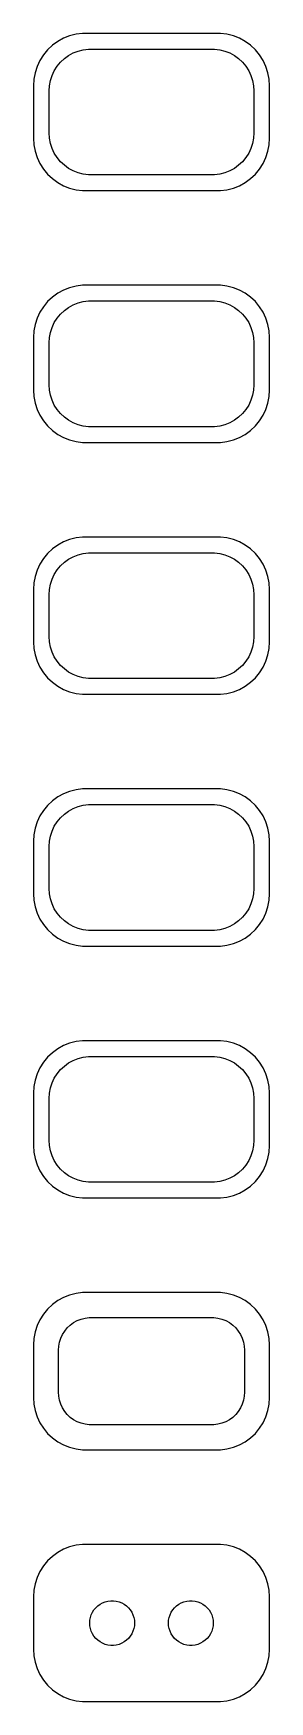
# Model space of a CAD drawing. Header units: metres. Extents: x -11 to 11, y 353 to 703.
# Drawn here: x -11.2 to 11.2, y 352.5 to 511.5 of the extents above; entities that cross this region are included whole.
import ezdxf

# ---------------------------------------------------------------- set-up
doc = ezdxf.new("R2010")
doc.units = ezdxf.units.M

msp = doc.modelspace()

# ---------------------------------------------------------------- linework, layer by layer
for p, q in [((-9.43712, 510.353), (-9.89484, 509.923)), ((-8.92912, 510.722), (-9.43712, 510.353)), ((-8.37889, 511.024), (-8.92912, 510.722)), ((-7.79507, 511.255), (-8.37889, 511.024)), ((-7.1869, 511.411), (-7.79507, 511.255)), ((-6.56395, 511.49), (-7.1869, 511.411)), ((6.56395, 511.49), (-6.56395, 511.49)), ((7.1869, 511.411), (6.56395, 511.49)), ((7.79507, 511.255), (7.1869, 511.411)), ((8.37889, 511.024), (7.79507, 511.255)), ((8.92912, 510.722), (8.37889, 511.024)), ((9.43712, 510.353), (8.92912, 510.722)), ((9.89484, 509.923), (9.43712, 510.353)), ((-10.6315, 508.909), (-10.8989, 508.341)), ((-10.2951, 509.439), (-10.6315, 508.909)), ((-9.89484, 509.923), (-10.2951, 509.439)), ((-8.98605, 508.351), (-8.66586, 508.738)), ((-8.66586, 508.738), (-8.29968, 509.082)), ((-8.29968, 509.082), (-7.8933, 509.377)), ((-7.8933, 509.377), (-7.45311, 509.619)), ((-7.45311, 509.619), (-6.98605, 509.804)), ((-6.98605, 509.804), (-6.49951, 509.929)), ((-6.49951, 509.929), (-6.00116, 509.992)), ((-6.00116, 509.992), (6.00116, 509.992)), ((6.00116, 509.992), (6.49951, 509.929)), ((6.49951, 509.929), (6.98605, 509.804)), ((6.98605, 509.804), (7.45311, 509.619)), ((7.45311, 509.619), (7.8933, 509.377)), ((7.8933, 509.377), (8.29968, 509.082)), ((8.29968, 509.082), (8.66586, 508.738)), ((8.66586, 508.738), (8.98605, 508.351)), ((10.2951, 509.439), (9.89484, 509.923)), ((10.6315, 508.909), (10.2951, 509.439)), ((10.8989, 508.341), (10.6315, 508.909)), ((-11.0929, 507.743), (-11.2106, 507.127)), ((-10.8989, 508.341), (-11.0929, 507.743)), ((-9.62433, 506.995), (-9.4691, 507.472)), ((-9.4691, 507.472), (-9.25522, 507.927)), ((-9.25522, 507.927), (-8.98605, 508.351)), ((8.98605, 508.351), (9.25522, 507.927)), ((9.25522, 507.927), (9.4691, 507.472)), ((9.4691, 507.472), (9.62433, 506.995)), ((11.0929, 507.743), (10.8989, 508.341)), ((11.2106, 507.127), (11.0929, 507.743)), ((-11.2106, 507.127), (-11.25, 506.5)), ((-11.25, 506.5), (-11.25, 501.5)), ((-9.75, 506), (-9.71844, 506.501)), ((-9.75, 502), (-9.75, 506)), ((-9.71844, 506.501), (-9.62433, 506.995)), ((9.62433, 506.995), (9.71844, 506.501)), ((9.71844, 506.501), (9.75, 506)), ((9.75, 506), (9.75, 502)), ((11.25, 506.5), (11.2106, 507.127)), ((11.25, 501.5), (11.25, 506.5)), ((-11.25, 501.5), (-11.2106, 500.873)), ((-11.2106, 500.873), (-11.0929, 500.257)), ((-9.71844, 501.499), (-9.75, 502)), ((-9.62433, 501.005), (-9.71844, 501.499)), ((-9.4691, 500.528), (-9.62433, 501.005)), ((9.62433, 501.005), (9.4691, 500.528)), ((9.71844, 501.499), (9.62433, 501.005)), ((9.75, 502), (9.71844, 501.499)), ((11.0929, 500.257), (11.2106, 500.873)), ((11.2106, 500.873), (11.25, 501.5)), ((-11.0929, 500.257), (-10.8989, 499.659)), ((-10.8989, 499.659), (-10.6315, 499.091)), ((-9.25522, 500.073), (-9.4691, 500.528)), ((-8.98605, 499.649), (-9.25522, 500.073)), ((-8.66586, 499.262), (-8.98605, 499.649)), ((-8.29968, 498.918), (-8.66586, 499.262)), ((8.66586, 499.262), (8.29968, 498.918)), ((8.98605, 499.649), (8.66586, 499.262)), ((9.25522, 500.073), (8.98605, 499.649)), ((9.4691, 500.528), (9.25522, 500.073)), ((10.6315, 499.091), (10.8989, 499.659)), ((10.8989, 499.659), (11.0929, 500.257)), ((-10.6315, 499.091), (-10.2951, 498.561)), ((-10.2951, 498.561), (-9.89484, 498.077)), ((-9.89484, 498.077), (-9.43712, 497.647)), ((-9.43712, 497.647), (-8.92912, 497.278)), ((-7.8933, 498.623), (-8.29968, 498.918)), ((-7.45311, 498.381), (-7.8933, 498.623)), ((-6.98605, 498.196), (-7.45311, 498.381)), ((-6.49951, 498.071), (-6.98605, 498.196)), ((-6.00116, 498.008), (-6.49951, 498.071)), ((6.00116, 498.008), (-6.00116, 498.008)), ((6.49951, 498.071), (6.00116, 498.008)), ((6.98605, 498.196), (6.49951, 498.071)), ((7.45311, 498.381), (6.98605, 498.196)), ((7.8933, 498.623), (7.45311, 498.381)), ((8.29968, 498.918), (7.8933, 498.623)), ((8.92912, 497.278), (9.43712, 497.647)), ((9.43712, 497.647), (9.89484, 498.077)), ((9.89484, 498.077), (10.2951, 498.561)), ((10.2951, 498.561), (10.6315, 499.091)), ((-8.92912, 497.278), (-8.37889, 496.976)), ((-8.37889, 496.976), (-7.79507, 496.745)), ((-7.79507, 496.745), (-7.1869, 496.589)), ((-7.1869, 496.589), (-6.56395, 496.51)), ((-6.56395, 496.51), (6.56395, 496.51)), ((6.56395, 496.51), (7.1869, 496.589)), ((7.1869, 496.589), (7.79507, 496.745)), ((7.79507, 496.745), (8.37889, 496.976)), ((8.37889, 496.976), (8.92912, 497.278)), ((-8.92912, 486.722), (-9.43712, 486.353)), ((-8.37889, 487.024), (-8.92912, 486.722)), ((-7.79507, 487.255), (-8.37889, 487.024)), ((-7.1869, 487.411), (-7.79507, 487.255)), ((-6.56395, 487.49), (-7.1869, 487.411)), ((6.56395, 487.49), (-6.56395, 487.49)), ((7.1869, 487.411), (6.56395, 487.49)), ((7.79507, 487.255), (7.1869, 487.411)), ((8.37889, 487.024), (7.79507, 487.255)), ((8.92912, 486.722), (8.37889, 487.024)), ((9.43712, 486.353), (8.92912, 486.722)), ((-10.6315, 484.909), (-10.8989, 484.341)), ((-10.2951, 485.439), (-10.6315, 484.909)), ((-9.89484, 485.923), (-10.2951, 485.439)), ((-9.43712, 486.353), (-9.89484, 485.923)), ((-8.66586, 484.738), (-8.29968, 485.082)), ((-8.29968, 485.082), (-7.8933, 485.377)), ((-7.8933, 485.377), (-7.45311, 485.619)), ((-7.45311, 485.619), (-6.98605, 485.804)), ((-6.98605, 485.804), (-6.49951, 485.929)), ((-6.49951, 485.929), (-6.00116, 485.992)), ((-6.00116, 485.992), (6.00116, 485.992)), ((6.00116, 485.992), (6.49951, 485.929)), ((6.49951, 485.929), (6.98605, 485.804)), ((6.98605, 485.804), (7.45311, 485.619)), ((7.45311, 485.619), (7.8933, 485.377)), ((7.8933, 485.377), (8.29968, 485.082)), ((8.29968, 485.082), (8.66586, 484.738)), ((9.89484, 485.923), (9.43712, 486.353)), ((10.2951, 485.439), (9.89484, 485.923)), ((10.6315, 484.909), (10.2951, 485.439)), ((10.8989, 484.341), (10.6315, 484.909)), ((-11.0929, 483.743), (-11.2106, 483.127)), ((-10.8989, 484.341), (-11.0929, 483.743)), ((-9.62433, 482.995), (-9.4691, 483.472)), ((-9.4691, 483.472), (-9.25522, 483.927)), ((-9.25522, 483.927), (-8.98605, 484.351)), ((-8.98605, 484.351), (-8.66586, 484.738)), ((8.66586, 484.738), (8.98605, 484.351)), ((8.98605, 484.351), (9.25522, 483.927)), ((9.25522, 483.927), (9.4691, 483.472)), ((9.4691, 483.472), (9.62433, 482.995)), ((11.0929, 483.743), (10.8989, 484.341)), ((11.2106, 483.127), (11.0929, 483.743)), ((-11.2106, 483.127), (-11.25, 482.5)), ((-11.25, 482.5), (-11.25, 477.5)), ((-9.75, 482), (-9.71844, 482.501)), ((-9.75, 478), (-9.75, 482)), ((-9.71844, 482.501), (-9.62433, 482.995)), ((9.62433, 482.995), (9.71844, 482.501)), ((9.71844, 482.501), (9.75, 482)), ((9.75, 482), (9.75, 478)), ((11.25, 482.5), (11.2106, 483.127)), ((11.25, 477.5), (11.25, 482.5)), ((-11.25, 477.5), (-11.2106, 476.873)), ((-9.71844, 477.499), (-9.75, 478)), ((-9.62433, 477.005), (-9.71844, 477.499)), ((-9.4691, 476.528), (-9.62433, 477.005)), ((9.62433, 477.005), (9.4691, 476.528)), ((9.71844, 477.499), (9.62433, 477.005)), ((9.75, 478), (9.71844, 477.499)), ((11.2106, 476.873), (11.25, 477.5)), ((-11.2106, 476.873), (-11.0929, 476.257)), ((-11.0929, 476.257), (-10.8989, 475.659)), ((-10.8989, 475.659), (-10.6315, 475.091)), ((-9.25522, 476.073), (-9.4691, 476.528)), ((-8.98605, 475.649), (-9.25522, 476.073)), ((-8.66586, 475.262), (-8.98605, 475.649)), ((8.98605, 475.649), (8.66586, 475.262)), ((9.25522, 476.073), (8.98605, 475.649)), ((9.4691, 476.528), (9.25522, 476.073)), ((10.6315, 475.091), (10.8989, 475.659)), ((10.8989, 475.659), (11.0929, 476.257)), ((11.0929, 476.257), (11.2106, 476.873)), ((-10.6315, 475.091), (-10.2951, 474.561)), ((-10.2951, 474.561), (-9.89484, 474.077)), ((-9.89484, 474.077), (-9.43712, 473.647)), ((-8.29968, 474.918), (-8.66586, 475.262)), ((-7.8933, 474.623), (-8.29968, 474.918)), ((-7.45311, 474.381), (-7.8933, 474.623)), ((-6.98605, 474.196), (-7.45311, 474.381)), ((-6.49951, 474.071), (-6.98605, 474.196)), ((-6.00116, 474.008), (-6.49951, 474.071)), ((6.00116, 474.008), (-6.00116, 474.008)), ((6.49951, 474.071), (6.00116, 474.008)), ((6.98605, 474.196), (6.49951, 474.071)), ((7.45311, 474.381), (6.98605, 474.196)), ((7.8933, 474.623), (7.45311, 474.381)), ((8.29968, 474.918), (7.8933, 474.623)), ((8.66586, 475.262), (8.29968, 474.918)), ((9.43712, 473.647), (9.89484, 474.077)), ((9.89484, 474.077), (10.2951, 474.561)), ((10.2951, 474.561), (10.6315, 475.091)), ((-9.43712, 473.647), (-8.92912, 473.278)), ((-8.92912, 473.278), (-8.37889, 472.976)), ((-8.37889, 472.976), (-7.79507, 472.745)), ((-7.79507, 472.745), (-7.1869, 472.589)), ((-7.1869, 472.589), (-6.56395, 472.51)), ((-6.56395, 472.51), (6.56395, 472.51)), ((6.56395, 472.51), (7.1869, 472.589)), ((7.1869, 472.589), (7.79507, 472.745)), ((7.79507, 472.745), (8.37889, 472.976)), ((8.37889, 472.976), (8.92912, 473.278)), ((8.92912, 473.278), (9.43712, 473.647)), ((-8.92912, 462.722), (-9.43712, 462.353)), ((-8.37889, 463.024), (-8.92912, 462.722)), ((-7.79507, 463.255), (-8.37889, 463.024)), ((-7.1869, 463.411), (-7.79507, 463.255)), ((-6.56395, 463.49), (-7.1869, 463.411)), ((6.56395, 463.49), (-6.56395, 463.49)), ((7.1869, 463.411), (6.56395, 463.49)), ((7.79507, 463.255), (7.1869, 463.411)), ((8.37889, 463.024), (7.79507, 463.255)), ((8.92912, 462.722), (8.37889, 463.024)), ((9.43712, 462.353), (8.92912, 462.722)), ((-10.2951, 461.439), (-10.6315, 460.909)), ((-9.89484, 461.923), (-10.2951, 461.439)), ((-9.43712, 462.353), (-9.89484, 461.923)), ((-8.66586, 460.738), (-8.29968, 461.082)), ((-8.29968, 461.082), (-7.8933, 461.377)), ((-7.8933, 461.377), (-7.45311, 461.619)), ((-7.45311, 461.619), (-6.98605, 461.804)), ((-6.98605, 461.804), (-6.49951, 461.929)), ((-6.49951, 461.929), (-6.00116, 461.992)), ((-6.00116, 461.992), (6.00116, 461.992)), ((6.00116, 461.992), (6.49951, 461.929)), ((6.49951, 461.929), (6.98605, 461.804)), ((6.98605, 461.804), (7.45311, 461.619)), ((7.45311, 461.619), (7.8933, 461.377)), ((7.8933, 461.377), (8.29968, 461.082)), ((8.29968, 461.082), (8.66586, 460.738)), ((9.89484, 461.923), (9.43712, 462.353)), ((10.2951, 461.439), (9.89484, 461.923)), ((10.6315, 460.909), (10.2951, 461.439)), ((-11.0929, 459.743), (-11.2106, 459.127)), ((-10.8989, 460.341), (-11.0929, 459.743)), ((-10.6315, 460.909), (-10.8989, 460.341)), ((-9.62433, 458.995), (-9.4691, 459.472)), ((-9.4691, 459.472), (-9.25522, 459.927)), ((-9.25522, 459.927), (-8.98605, 460.351)), ((-8.98605, 460.351), (-8.66586, 460.738)), ((8.66586, 460.738), (8.98605, 460.351)), ((8.98605, 460.351), (9.25522, 459.927)), ((9.25522, 459.927), (9.4691, 459.472)), ((9.4691, 459.472), (9.62433, 458.995)), ((10.8989, 460.341), (10.6315, 460.909)), ((11.0929, 459.743), (10.8989, 460.341)), ((11.2106, 459.127), (11.0929, 459.743)), ((-11.2106, 459.127), (-11.25, 458.5)), ((-11.25, 458.5), (-11.25, 453.5)), ((-9.75, 458), (-9.71844, 458.501)), ((-9.75, 454), (-9.75, 458)), ((-9.71844, 458.501), (-9.62433, 458.995)), ((9.62433, 458.995), (9.71844, 458.501)), ((9.71844, 458.501), (9.75, 458)), ((9.75, 458), (9.75, 454)), ((11.25, 458.5), (11.2106, 459.127)), ((11.25, 453.5), (11.25, 458.5)), ((-11.25, 453.5), (-11.2106, 452.873)), ((-9.71844, 453.499), (-9.75, 454)), ((-9.62433, 453.005), (-9.71844, 453.499)), ((9.71844, 453.499), (9.62433, 453.005)), ((9.75, 454), (9.71844, 453.499)), ((11.2106, 452.873), (11.25, 453.5)), ((-11.2106, 452.873), (-11.0929, 452.257)), ((-11.0929, 452.257), (-10.8989, 451.659)), ((-10.8989, 451.659), (-10.6315, 451.091)), ((-9.4691, 452.528), (-9.62433, 453.005)), ((-9.25522, 452.073), (-9.4691, 452.528)), ((-8.98605, 451.649), (-9.25522, 452.073)), ((-8.66586, 451.262), (-8.98605, 451.649)), ((8.98605, 451.649), (8.66586, 451.262)), ((9.25522, 452.073), (8.98605, 451.649)), ((9.4691, 452.528), (9.25522, 452.073)), ((9.62433, 453.005), (9.4691, 452.528)), ((10.6315, 451.091), (10.8989, 451.659)), ((10.8989, 451.659), (11.0929, 452.257)), ((11.0929, 452.257), (11.2106, 452.873)), ((-10.6315, 451.091), (-10.2951, 450.561)), ((-10.2951, 450.561), (-9.89484, 450.077)), ((-9.89484, 450.077), (-9.43712, 449.647)), ((-8.29968, 450.918), (-8.66586, 451.262)), ((-7.8933, 450.623), (-8.29968, 450.918)), ((-7.45311, 450.381), (-7.8933, 450.623)), ((-6.98605, 450.196), (-7.45311, 450.381)), ((-6.49951, 450.071), (-6.98605, 450.196)), ((-6.00116, 450.008), (-6.49951, 450.071)), ((6.00116, 450.008), (-6.00116, 450.008)), ((6.49951, 450.071), (6.00116, 450.008)), ((6.98605, 450.196), (6.49951, 450.071)), ((7.45311, 450.381), (6.98605, 450.196)), ((7.8933, 450.623), (7.45311, 450.381)), ((8.29968, 450.918), (7.8933, 450.623)), ((8.66586, 451.262), (8.29968, 450.918)), ((9.43712, 449.647), (9.89484, 450.077)), ((9.89484, 450.077), (10.2951, 450.561)), ((10.2951, 450.561), (10.6315, 451.091)), ((-9.43712, 449.647), (-8.92912, 449.278)), ((-8.92912, 449.278), (-8.37889, 448.976)), ((-8.37889, 448.976), (-7.79507, 448.745)), ((-7.79507, 448.745), (-7.1869, 448.589)), ((-7.1869, 448.589), (-6.56395, 448.51)), ((-6.56395, 448.51), (6.56395, 448.51)), ((6.56395, 448.51), (7.1869, 448.589)), ((7.1869, 448.589), (7.79507, 448.745)), ((7.79507, 448.745), (8.37889, 448.976)), ((8.37889, 448.976), (8.92912, 449.278)), ((8.92912, 449.278), (9.43712, 449.647)), ((-8.37889, 439.024), (-8.92912, 438.722)), ((-7.79507, 439.255), (-8.37889, 439.024)), ((-7.1869, 439.411), (-7.79507, 439.255)), ((-6.56395, 439.49), (-7.1869, 439.411)), ((6.56395, 439.49), (-6.56395, 439.49)), ((7.1869, 439.411), (6.56395, 439.49)), ((7.79507, 439.255), (7.1869, 439.411)), ((8.37889, 439.024), (7.79507, 439.255)), ((8.92912, 438.722), (8.37889, 439.024)), ((-10.2951, 437.439), (-10.6315, 436.909)), ((-9.89484, 437.923), (-10.2951, 437.439)), ((-9.43712, 438.353), (-9.89484, 437.923)), ((-8.92912, 438.722), (-9.43712, 438.353)), ((-8.29968, 437.082), (-7.8933, 437.377)), ((-7.8933, 437.377), (-7.45311, 437.619)), ((-7.45311, 437.619), (-6.98605, 437.804)), ((-6.98605, 437.804), (-6.49951, 437.929)), ((-6.49951, 437.929), (-6.00116, 437.992)), ((-6.00116, 437.992), (6.00116, 437.992)), ((6.00116, 437.992), (6.49951, 437.929)), ((6.49951, 437.929), (6.98605, 437.804)), ((6.98605, 437.804), (7.45311, 437.619)), ((7.45311, 437.619), (7.8933, 437.377)), ((7.8933, 437.377), (8.29968, 437.082)), ((9.43712, 438.353), (8.92912, 438.722)), ((9.89484, 437.923), (9.43712, 438.353)), ((10.2951, 437.439), (9.89484, 437.923)), ((10.6315, 436.909), (10.2951, 437.439)), ((-11.0929, 435.743), (-11.2106, 435.127)), ((-10.8989, 436.341), (-11.0929, 435.743)), ((-10.6315, 436.909), (-10.8989, 436.341)), ((-9.4691, 435.472), (-9.25522, 435.927)), ((-9.25522, 435.927), (-8.98605, 436.351)), ((-8.98605, 436.351), (-8.66586, 436.738)), ((-8.66586, 436.738), (-8.29968, 437.082)), ((8.29968, 437.082), (8.66586, 436.738)), ((8.66586, 436.738), (8.98605, 436.351)), ((8.98605, 436.351), (9.25522, 435.927)), ((9.25522, 435.927), (9.4691, 435.472)), ((10.8989, 436.341), (10.6315, 436.909)), ((11.0929, 435.743), (10.8989, 436.341)), ((11.2106, 435.127), (11.0929, 435.743)), ((-11.2106, 435.127), (-11.25, 434.5)), ((-11.25, 434.5), (-11.25, 429.5)), ((-9.75, 434), (-9.71844, 434.501)), ((-9.71844, 434.501), (-9.62433, 434.995)), ((-9.62433, 434.995), (-9.4691, 435.472)), ((9.4691, 435.472), (9.62433, 434.995)), ((9.62433, 434.995), (9.71844, 434.501)), ((9.71844, 434.501), (9.75, 434)), ((11.25, 434.5), (11.2106, 435.127)), ((11.25, 429.5), (11.25, 434.5)), ((-9.75, 430), (-9.75, 434)), ((9.75, 434), (9.75, 430)), ((-11.25, 429.5), (-11.2106, 428.873)), ((-9.71844, 429.499), (-9.75, 430)), ((-9.62433, 429.005), (-9.71844, 429.499)), ((9.71844, 429.499), (9.62433, 429.005)), ((9.75, 430), (9.71844, 429.499)), ((11.2106, 428.873), (11.25, 429.5)), ((-11.2106, 428.873), (-11.0929, 428.257)), ((-11.0929, 428.257), (-10.8989, 427.659)), ((-10.8989, 427.659), (-10.6315, 427.091)), ((-9.4691, 428.528), (-9.62433, 429.005)), ((-9.25522, 428.073), (-9.4691, 428.528)), ((-8.98605, 427.649), (-9.25522, 428.073)), ((9.25522, 428.073), (8.98605, 427.649)), ((9.4691, 428.528), (9.25522, 428.073)), ((9.62433, 429.005), (9.4691, 428.528)), ((10.6315, 427.091), (10.8989, 427.659)), ((10.8989, 427.659), (11.0929, 428.257)), ((11.0929, 428.257), (11.2106, 428.873)), ((-10.6315, 427.091), (-10.2951, 426.561)), ((-10.2951, 426.561), (-9.89484, 426.077)), ((-9.89484, 426.077), (-9.43712, 425.647)), ((-8.66586, 427.262), (-8.98605, 427.649)), ((-8.29968, 426.918), (-8.66586, 427.262)), ((-7.8933, 426.623), (-8.29968, 426.918)), ((-7.45311, 426.381), (-7.8933, 426.623)), ((-6.98605, 426.196), (-7.45311, 426.381)), ((-6.49951, 426.071), (-6.98605, 426.196)), ((-6.00116, 426.008), (-6.49951, 426.071)), ((6.49951, 426.071), (6.00116, 426.008)), ((6.98605, 426.196), (6.49951, 426.071)), ((7.45311, 426.381), (6.98605, 426.196)), ((7.8933, 426.623), (7.45311, 426.381)), ((8.29968, 426.918), (7.8933, 426.623)), ((8.66586, 427.262), (8.29968, 426.918)), ((8.98605, 427.649), (8.66586, 427.262)), ((9.43712, 425.647), (9.89484, 426.077)), ((9.89484, 426.077), (10.2951, 426.561)), ((10.2951, 426.561), (10.6315, 427.091)), ((-9.43712, 425.647), (-8.92912, 425.278)), ((-8.92912, 425.278), (-8.37889, 424.976)), ((-8.37889, 424.976), (-7.79507, 424.745)), ((-7.79507, 424.745), (-7.1869, 424.589)), ((-7.1869, 424.589), (-6.56395, 424.51)), ((-6.56395, 424.51), (6.56395, 424.51)), ((6.00116, 426.008), (-6.00116, 426.008)), ((6.56395, 424.51), (7.1869, 424.589)), ((7.1869, 424.589), (7.79507, 424.745)), ((7.79507, 424.745), (8.37889, 424.976)), ((8.37889, 424.976), (8.92912, 425.278)), ((8.92912, 425.278), (9.43712, 425.647)), ((-8.37889, 415.024), (-8.92912, 414.722)), ((-7.79507, 415.255), (-8.37889, 415.024)), ((-7.1869, 415.411), (-7.79507, 415.255)), ((-6.56395, 415.49), (-7.1869, 415.411)), ((6.56395, 415.49), (-6.56395, 415.49)), ((7.1869, 415.411), (6.56395, 415.49)), ((7.79507, 415.255), (7.1869, 415.411)), ((8.37889, 415.024), (7.79507, 415.255)), ((8.92912, 414.722), (8.37889, 415.024)), ((-10.2951, 413.439), (-10.6315, 412.909)), ((-9.89484, 413.923), (-10.2951, 413.439)), ((-9.43712, 414.353), (-9.89484, 413.923)), ((-8.92912, 414.722), (-9.43712, 414.353)), ((-8.29968, 413.082), (-7.8933, 413.377)), ((-7.8933, 413.377), (-7.45311, 413.619)), ((-7.45311, 413.619), (-6.98605, 413.804)), ((-6.98605, 413.804), (-6.49951, 413.929)), ((-6.49951, 413.929), (-6.00116, 413.992)), ((-6.00116, 413.992), (6.00116, 413.992)), ((6.00116, 413.992), (6.49951, 413.929)), ((6.49951, 413.929), (6.98605, 413.804)), ((6.98605, 413.804), (7.45311, 413.619)), ((7.45311, 413.619), (7.8933, 413.377)), ((7.8933, 413.377), (8.29968, 413.082)), ((9.43712, 414.353), (8.92912, 414.722)), ((9.89484, 413.923), (9.43712, 414.353)), ((10.2951, 413.439), (9.89484, 413.923)), ((10.6315, 412.909), (10.2951, 413.439)), ((-10.8989, 412.341), (-11.0929, 411.743)), ((-10.6315, 412.909), (-10.8989, 412.341)), ((-9.4691, 411.472), (-9.25522, 411.927)), ((-9.25522, 411.927), (-8.98605, 412.351)), ((-8.98605, 412.351), (-8.66586, 412.738)), ((-8.66586, 412.738), (-8.29968, 413.082)), ((8.29968, 413.082), (8.66586, 412.738)), ((8.66586, 412.738), (8.98605, 412.351)), ((8.98605, 412.351), (9.25522, 411.927)), ((9.25522, 411.927), (9.4691, 411.472)), ((10.8989, 412.341), (10.6315, 412.909)), ((11.0929, 411.743), (10.8989, 412.341)), ((-11.2106, 411.127), (-11.25, 410.5)), ((-11.25, 410.5), (-11.25, 405.5)), ((-11.0929, 411.743), (-11.2106, 411.127)), ((-9.75, 410), (-9.71844, 410.501)), ((-9.71844, 410.501), (-9.62433, 410.995)), ((-9.62433, 410.995), (-9.4691, 411.472)), ((9.4691, 411.472), (9.62433, 410.995)), ((9.62433, 410.995), (9.71844, 410.501)), ((9.71844, 410.501), (9.75, 410)), ((11.2106, 411.127), (11.0929, 411.743)), ((11.25, 410.5), (11.2106, 411.127)), ((11.25, 405.5), (11.25, 410.5)), ((-9.75, 406), (-9.75, 410)), ((9.75, 410), (9.75, 406)), ((-11.25, 405.5), (-11.2106, 404.873)), ((-9.71844, 405.499), (-9.75, 406)), ((-9.62433, 405.005), (-9.71844, 405.499)), ((9.71844, 405.499), (9.62433, 405.005)), ((9.75, 406), (9.71844, 405.499)), ((11.2106, 404.873), (11.25, 405.5)), ((-11.2106, 404.873), (-11.0929, 404.257)), ((-11.0929, 404.257), (-10.8989, 403.659)), ((-9.4691, 404.528), (-9.62433, 405.005)), ((-9.25522, 404.073), (-9.4691, 404.528)), ((-8.98605, 403.649), (-9.25522, 404.073)), ((9.25522, 404.073), (8.98605, 403.649)), ((9.4691, 404.528), (9.25522, 404.073)), ((9.62433, 405.005), (9.4691, 404.528)), ((10.8989, 403.659), (11.0929, 404.257)), ((11.0929, 404.257), (11.2106, 404.873)), ((-10.8989, 403.659), (-10.6315, 403.091)), ((-10.6315, 403.091), (-10.2951, 402.561)), ((-10.2951, 402.561), (-9.89484, 402.077)), ((-8.66586, 403.262), (-8.98605, 403.649)), ((-8.29968, 402.918), (-8.66586, 403.262)), ((-7.8933, 402.623), (-8.29968, 402.918)), ((-7.45311, 402.381), (-7.8933, 402.623)), ((-6.98605, 402.196), (-7.45311, 402.381)), ((7.45311, 402.381), (6.98605, 402.196)), ((7.8933, 402.623), (7.45311, 402.381)), ((8.29968, 402.918), (7.8933, 402.623)), ((8.66586, 403.262), (8.29968, 402.918)), ((8.98605, 403.649), (8.66586, 403.262)), ((9.89484, 402.077), (10.2951, 402.561)), ((10.2951, 402.561), (10.6315, 403.091)), ((10.6315, 403.091), (10.8989, 403.659)), ((-9.89484, 402.077), (-9.43712, 401.647)), ((-9.43712, 401.647), (-8.92912, 401.278)), ((-8.92912, 401.278), (-8.37889, 400.976)), ((-8.37889, 400.976), (-7.79507, 400.745)), ((-7.79507, 400.745), (-7.1869, 400.589)), ((-6.49951, 402.071), (-6.98605, 402.196)), ((-6.00116, 402.008), (-6.49951, 402.071)), ((6.00116, 402.008), (-6.00116, 402.008)), ((6.49951, 402.071), (6.00116, 402.008)), ((6.98605, 402.196), (6.49951, 402.071)), ((7.1869, 400.589), (7.79507, 400.745)), ((7.79507, 400.745), (8.37889, 400.976)), ((8.37889, 400.976), (8.92912, 401.278)), ((8.92912, 401.278), (9.43712, 401.647)), ((9.43712, 401.647), (9.89484, 402.077)), ((-7.1869, 400.589), (-6.56395, 400.51)), ((-6.56395, 400.51), (6.56395, 400.51)), ((6.56395, 400.51), (7.1869, 400.589)), ((-7.79507, 391.255), (-8.37889, 391.024)), ((-7.1869, 391.411), (-7.79507, 391.255)), ((-6.56395, 391.49), (-7.1869, 391.411)), ((6.56395, 391.49), (-6.56395, 391.49)), ((7.1869, 391.411), (6.56395, 391.49)), ((7.79507, 391.255), (7.1869, 391.411)), ((8.37889, 391.024), (7.79507, 391.255)), ((-9.89484, 389.923), (-10.2951, 389.439)), ((-9.43712, 390.353), (-9.89484, 389.923)), ((-8.92912, 390.722), (-9.43712, 390.353)), ((-8.37889, 391.024), (-8.92912, 390.722)), ((8.92912, 390.722), (8.37889, 391.024)), ((9.43712, 390.353), (8.92912, 390.722)), ((9.89484, 389.923), (9.43712, 390.353)), ((10.2951, 389.439), (9.89484, 389.923)), ((-10.8989, 388.341), (-11.0929, 387.743)), ((-10.6315, 388.909), (-10.8989, 388.341)), ((-10.2951, 389.439), (-10.6315, 388.909)), ((-8.2684, 387.83), (-8.01921, 388.131)), ((-8.01921, 388.131), (-7.73424, 388.399)), ((-7.73424, 388.399), (-7.41798, 388.628)), ((-7.41798, 388.628), (-7.07541, 388.817)), ((-7.07541, 388.817), (-6.71194, 388.961)), ((-6.71194, 388.961), (-6.3333, 389.058)), ((-6.3333, 389.058), (-5.94545, 389.107)), ((-5.94545, 389.107), (5.94545, 389.107)), ((5.94545, 389.107), (6.3333, 389.058)), ((6.3333, 389.058), (6.71194, 388.961)), ((6.71194, 388.961), (7.07541, 388.817)), ((7.07541, 388.817), (7.41798, 388.628)), ((7.41798, 388.628), (7.73424, 388.399)), ((7.73424, 388.399), (8.01921, 388.131)), ((8.01921, 388.131), (8.2684, 387.83)), ((10.6315, 388.909), (10.2951, 389.439)), ((10.8989, 388.341), (10.6315, 388.909)), ((11.0929, 387.743), (10.8989, 388.341)), ((-11.2106, 387.127), (-11.25, 386.5)), ((-11.25, 386.5), (-11.25, 381.5)), ((-11.0929, 387.743), (-11.2106, 387.127)), ((-8.86292, 386), (-8.83836, 386.39)), ((-8.83836, 386.39), (-8.76512, 386.774)), ((-8.76512, 386.774), (-8.64432, 387.146)), ((-8.64432, 387.146), (-8.47786, 387.5)), ((-8.47786, 387.5), (-8.2684, 387.83)), ((8.2684, 387.83), (8.47786, 387.5)), ((8.47786, 387.5), (8.64432, 387.146)), ((8.64432, 387.146), (8.76512, 386.774)), ((8.76512, 386.774), (8.83836, 386.39)), ((8.83836, 386.39), (8.86292, 386)), ((11.2106, 387.127), (11.0929, 387.743)), ((11.25, 386.5), (11.2106, 387.127)), ((11.25, 381.5), (11.25, 386.5)), ((-8.86292, 382), (-8.86292, 386)), ((8.86292, 386), (8.86292, 382)), ((-8.83836, 381.61), (-8.86292, 382)), ((-8.76512, 381.226), (-8.83836, 381.61)), ((8.83836, 381.61), (8.76512, 381.226)), ((8.86292, 382), (8.83836, 381.61)), ((-11.25, 381.5), (-11.2106, 380.873)), ((-11.2106, 380.873), (-11.0929, 380.257)), ((-11.0929, 380.257), (-10.8989, 379.659)), ((-8.64432, 380.854), (-8.76512, 381.226)), ((-8.47786, 380.5), (-8.64432, 380.854)), ((-8.2684, 380.17), (-8.47786, 380.5)), ((-8.01921, 379.869), (-8.2684, 380.17)), ((8.2684, 380.17), (8.01921, 379.869)), ((8.47786, 380.5), (8.2684, 380.17)), ((8.64432, 380.854), (8.47786, 380.5)), ((8.76512, 381.226), (8.64432, 380.854)), ((10.8989, 379.659), (11.0929, 380.257)), ((11.0929, 380.257), (11.2106, 380.873)), ((11.2106, 380.873), (11.25, 381.5)), ((-10.8989, 379.659), (-10.6315, 379.091)), ((-10.6315, 379.091), (-10.2951, 378.561)), ((-10.2951, 378.561), (-9.89484, 378.077)), ((-7.73424, 379.601), (-8.01921, 379.869)), ((-7.41798, 379.372), (-7.73424, 379.601)), ((-7.07541, 379.183), (-7.41798, 379.372)), ((-6.71194, 379.039), (-7.07541, 379.183)), ((-6.3333, 378.942), (-6.71194, 379.039)), ((-5.94545, 378.893), (-6.3333, 378.942)), ((5.94545, 378.893), (-5.94545, 378.893)), ((6.3333, 378.942), (5.94545, 378.893)), ((6.71194, 379.039), (6.3333, 378.942)), ((7.07541, 379.183), (6.71194, 379.039)), ((7.41798, 379.372), (7.07541, 379.183)), ((7.73424, 379.601), (7.41798, 379.372)), ((8.01921, 379.869), (7.73424, 379.601)), ((9.89484, 378.077), (10.2951, 378.561)), ((10.2951, 378.561), (10.6315, 379.091)), ((10.6315, 379.091), (10.8989, 379.659)), ((-9.89484, 378.077), (-9.43712, 377.647)), ((-9.43712, 377.647), (-8.92912, 377.278)), ((-8.92912, 377.278), (-8.37889, 376.976)), ((-8.37889, 376.976), (-7.79507, 376.745)), ((7.79507, 376.745), (8.37889, 376.976)), ((8.37889, 376.976), (8.92912, 377.278)), ((8.92912, 377.278), (9.43712, 377.647)), ((9.43712, 377.647), (9.89484, 378.077)), ((-7.79507, 376.745), (-7.1869, 376.589)), ((-7.1869, 376.589), (-6.56395, 376.51)), ((-6.56395, 376.51), (6.56395, 376.51)), ((6.56395, 376.51), (7.1869, 376.589)), ((7.1869, 376.589), (7.79507, 376.745)), ((-7.79507, 367.255), (-8.37889, 367.024)), ((-7.1869, 367.411), (-7.79507, 367.255)), ((-6.56395, 367.49), (-7.1869, 367.411)), ((6.56395, 367.49), (-6.56395, 367.49)), ((7.1869, 367.411), (6.56395, 367.49)), ((7.79507, 367.255), (7.1869, 367.411)), ((8.37889, 367.024), (7.79507, 367.255)), ((-9.89484, 365.923), (-10.2951, 365.439)), ((-9.43712, 366.353), (-9.89484, 365.923)), ((-8.92912, 366.722), (-9.43712, 366.353)), ((-8.37889, 367.024), (-8.92912, 366.722)), ((8.92912, 366.722), (8.37889, 367.024)), ((9.43712, 366.353), (8.92912, 366.722)), ((9.89484, 365.923), (9.43712, 366.353)), ((10.2951, 365.439), (9.89484, 365.923)), ((-10.8989, 364.341), (-11.0929, 363.743)), ((-10.6315, 364.909), (-10.8989, 364.341)), ((-10.2951, 365.439), (-10.6315, 364.909)), ((10.6315, 364.909), (10.2951, 365.439)), ((10.8989, 364.341), (10.6315, 364.909)), ((11.0929, 363.743), (10.8989, 364.341)), ((-11.2106, 363.127), (-11.25, 362.5)), ((-11.25, 362.5), (-11.25, 357.5)), ((-11.0929, 363.743), (-11.2106, 363.127)), ((11.2106, 363.127), (11.0929, 363.743)), ((11.25, 362.5), (11.2106, 363.127)), ((11.25, 357.5), (11.25, 362.5)), ((-5.73534, 360.786), (-5.62117, 361.029)), ((-5.62117, 361.029), (-5.47748, 361.255)), ((-5.47748, 361.255), (-5.30655, 361.462)), ((-5.30655, 361.462), (-5.11108, 361.645)), ((-5.11108, 361.645), (-4.89413, 361.803)), ((-4.89413, 361.803), (-4.65915, 361.932)), ((-4.65915, 361.932), (-4.40984, 362.031)), ((-4.40984, 362.031), (-4.1501, 362.097)), ((-4.1501, 362.097), (-3.88406, 362.131)), ((-3.88406, 362.131), (-3.61592, 362.131)), ((-3.61592, 362.131), (-3.34988, 362.097)), ((-3.34988, 362.097), (-3.09015, 362.031)), ((-3.09015, 362.031), (-2.84084, 361.932)), ((-2.84084, 361.932), (-2.60585, 361.803)), ((-2.60585, 361.803), (-2.3889, 361.645)), ((-2.3889, 361.645), (-2.19344, 361.462)), ((-2.19344, 361.462), (-2.02251, 361.255)), ((-2.02251, 361.255), (-1.87881, 361.029)), ((-1.87881, 361.029), (-1.76465, 360.786)), ((1.76465, 360.786), (1.87881, 361.029)), ((1.87881, 361.029), (2.02251, 361.255)), ((2.02251, 361.255), (2.19344, 361.462)), ((2.19344, 361.462), (2.3889, 361.645)), ((2.3889, 361.645), (2.60585, 361.803)), ((2.60585, 361.803), (2.84084, 361.932)), ((2.84084, 361.932), (3.09015, 362.031)), ((3.09015, 362.031), (3.34988, 362.097)), ((3.34988, 362.097), (3.61592, 362.131)), ((3.61592, 362.131), (3.88406, 362.131)), ((3.88406, 362.131), (4.1501, 362.097)), ((4.1501, 362.097), (4.40984, 362.031)), ((4.40984, 362.031), (4.65915, 361.932)), ((4.65915, 361.932), (4.89413, 361.803)), ((4.89413, 361.803), (5.11108, 361.645)), ((5.11108, 361.645), (5.30655, 361.462)), ((5.30655, 361.462), (5.47748, 361.255)), ((5.47748, 361.255), (5.62117, 361.029)), ((5.62117, 361.029), (5.73534, 360.786)), ((-5.88528, 360), (-5.86845, 360.268)), ((-5.86845, 359.732), (-5.88528, 360)), ((-5.86845, 360.268), (-5.81821, 360.531)), ((-5.81821, 359.469), (-5.86845, 359.732)), ((-5.81821, 360.531), (-5.73534, 360.786)), ((-5.73534, 359.214), (-5.81821, 359.469)), ((-1.76465, 360.786), (-1.68178, 360.531)), ((-1.68178, 359.469), (-1.76465, 359.214)), ((-1.68178, 360.531), (-1.63153, 360.268)), ((-1.63153, 359.732), (-1.68178, 359.469)), ((-1.63153, 360.268), (-1.6147, 360)), ((-1.6147, 360), (-1.63153, 359.732)), ((1.6147, 360), (1.63153, 360.268)), ((1.63153, 359.732), (1.6147, 360)), ((1.63153, 360.268), (1.68178, 360.531)), ((1.68178, 359.469), (1.63153, 359.732)), ((1.68178, 360.531), (1.76465, 360.786)), ((1.76465, 359.214), (1.68178, 359.469)), ((5.73534, 360.786), (5.81821, 360.531)), ((5.81821, 359.469), (5.73534, 359.214)), ((5.81821, 360.531), (5.86845, 360.268)), ((5.86845, 359.732), (5.81821, 359.469)), ((5.86845, 360.268), (5.88528, 360)), ((5.88528, 360), (5.86845, 359.732)), ((-5.62117, 358.971), (-5.73534, 359.214)), ((-5.47748, 358.745), (-5.62117, 358.971)), ((-5.30655, 358.538), (-5.47748, 358.745)), ((-5.11108, 358.355), (-5.30655, 358.538)), ((-4.89413, 358.197), (-5.11108, 358.355)), ((-4.65915, 358.068), (-4.89413, 358.197)), ((-4.40984, 357.969), (-4.65915, 358.068)), ((-4.1501, 357.903), (-4.40984, 357.969)), ((-3.88406, 357.869), (-4.1501, 357.903)), ((-3.61592, 357.869), (-3.88406, 357.869)), ((-3.34988, 357.903), (-3.61592, 357.869)), ((-3.09015, 357.969), (-3.34988, 357.903)), ((-2.84084, 358.068), (-3.09015, 357.969)), ((-2.60585, 358.197), (-2.84084, 358.068)), ((-2.3889, 358.355), (-2.60585, 358.197)), ((-2.19344, 358.538), (-2.3889, 358.355)), ((-2.02251, 358.745), (-2.19344, 358.538)), ((-1.87881, 358.971), (-2.02251, 358.745)), ((-1.76465, 359.214), (-1.87881, 358.971)), ((1.87881, 358.971), (1.76465, 359.214)), ((2.02251, 358.745), (1.87881, 358.971)), ((2.19344, 358.538), (2.02251, 358.745)), ((2.3889, 358.355), (2.19344, 358.538)), ((2.60585, 358.197), (2.3889, 358.355)), ((2.84084, 358.068), (2.60585, 358.197)), ((3.09015, 357.969), (2.84084, 358.068)), ((3.34988, 357.903), (3.09015, 357.969)), ((3.61592, 357.869), (3.34988, 357.903)), ((3.88406, 357.869), (3.61592, 357.869)), ((4.1501, 357.903), (3.88406, 357.869)), ((4.40984, 357.969), (4.1501, 357.903)), ((4.65915, 358.068), (4.40984, 357.969)), ((4.89413, 358.197), (4.65915, 358.068)), ((5.11108, 358.355), (4.89413, 358.197)), ((5.30655, 358.538), (5.11108, 358.355)), ((5.47748, 358.745), (5.30655, 358.538)), ((5.62117, 358.971), (5.47748, 358.745)), ((5.73534, 359.214), (5.62117, 358.971)), ((-11.25, 357.5), (-11.2106, 356.873)), ((-11.2106, 356.873), (-11.0929, 356.257)), ((-11.0929, 356.257), (-10.8989, 355.659)), ((10.8989, 355.659), (11.0929, 356.257)), ((11.0929, 356.257), (11.2106, 356.873)), ((11.2106, 356.873), (11.25, 357.5)), ((-10.8989, 355.659), (-10.6315, 355.091)), ((-10.6315, 355.091), (-10.2951, 354.561)), ((-10.2951, 354.561), (-9.89484, 354.077)), ((9.89484, 354.077), (10.2951, 354.561)), ((10.2951, 354.561), (10.6315, 355.091)), ((10.6315, 355.091), (10.8989, 355.659)), ((-9.89484, 354.077), (-9.43712, 353.647)), ((-9.43712, 353.647), (-8.92912, 353.278)), ((-8.92912, 353.278), (-8.37889, 352.976)), ((-8.37889, 352.976), (-7.79507, 352.745)), ((7.79507, 352.745), (8.37889, 352.976)), ((8.37889, 352.976), (8.92912, 353.278)), ((8.92912, 353.278), (9.43712, 353.647)), ((9.43712, 353.647), (9.89484, 354.077)), ((-7.79507, 352.745), (-7.1869, 352.589)), ((-7.1869, 352.589), (-6.56395, 352.51)), ((-6.56395, 352.51), (6.56395, 352.51)), ((6.56395, 352.51), (7.1869, 352.589)), ((7.1869, 352.589), (7.79507, 352.745))]:
    msp.add_line(p, q)

doc.saveas('drawing.dxf')
